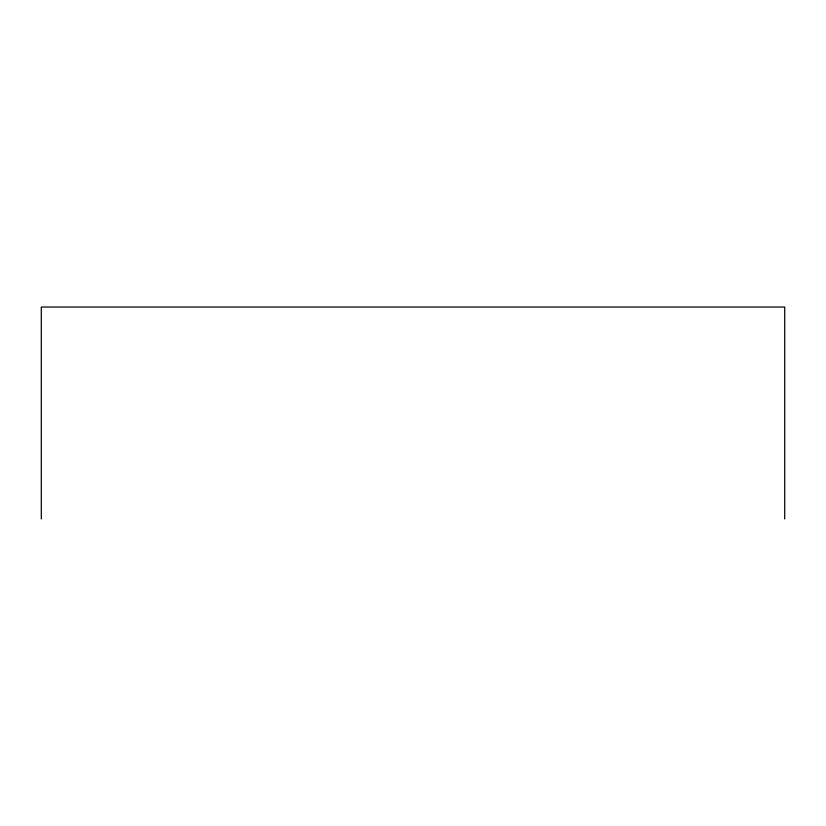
<?xml version="1.0" encoding="UTF-8"?>
<svg xmlns="http://www.w3.org/2000/svg" width="826" height="826" viewBox="0 0 826 826"><rect width="100%" height="100%" fill="white"/><g stroke="black" fill="none" stroke-linecap="round" stroke-linejoin="round"><path stroke-width="1.24" d="M784.7 518.965L784.7 307.035L41.3 307.035L41.3 518.965"/></g></svg>
